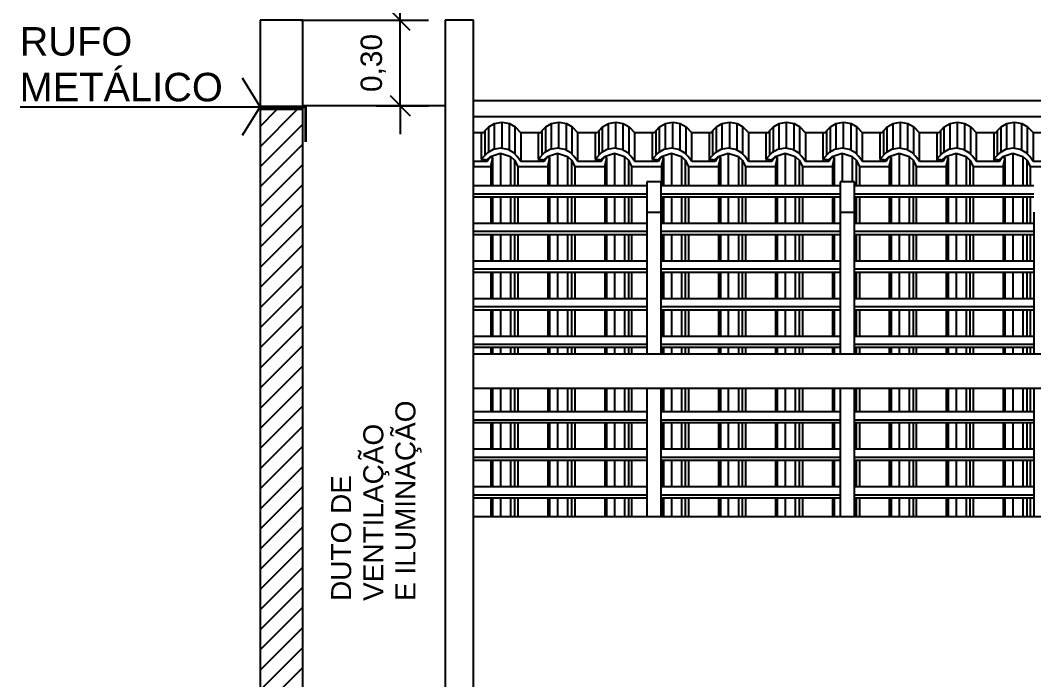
# Model space of a CAD drawing. Header units: metres. Extents: x 49 to 320, y -91 to 27.
# Drawn here: x 201.219 to 204.779, y 23.27 to 25.586 of the extents above; entities that cross this region are included whole.
import ezdxf
from ezdxf.enums import TextEntityAlignment as Align

# ---------------------------------------------------------------- set-up
doc = ezdxf.new("R2010")
doc.units = ezdxf.units.M
doc.header["$LTSCALE"] = 0.2
for name, color, linetype in [('ARQ-___-___-CTA', 240, 'Continuous'), ('ARQ-___-___-LEG', 3, 'Continuous'), ('ARQ-___-___-VST', 9, 'Continuous'), ('ARQ-ALV', 6, 'Continuous'), ('ARQ-ALV-___-HTC', 13, 'Continuous'), ('ARQ-ALV-BXA', 1, 'Continuous'), ('ARQ-COB', 4, 'Continuous'), ('ARQ-FOR', 2, 'Continuous')]:
    doc.layers.add(name, color=color, linetype=linetype)
doc.styles.add('REGUA60', font='arial.ttf')
doc.styles.add('REGUA80', font='arial.ttf')
doc.dimstyles.new('Active3D', dxfattribs={"dimtxt": 1.5, "dimasz": 0.01, "dimexe": 2, "dimexo": 3, "dimgap": 0.98, "dimtad": 1, "dimlfac": -1, "dimrnd": 0.005, "dimzin": 0, "dimtxsty": 'REGUA60', "dimblk": 'COTATR', "dimcen": 4, "dimdle": 4, "dimclrt": 2, "dimadec": 0, "dimazin": 0, "dimtfac": 1, "dimtmove": 2, "dimatfit": 2, "dimfxl": 1, "dimarcsym": 0})

# ---------------------------------------------------------------- blocks, each defined once
blk = doc.blocks.new('COTATR')
at = {"color": 6}
blk.add_line((-70.7, -70.7), (70.7, 70.7), dxfattribs=at)
at = {"color": 0, "linetype": 'ByBlock'}
blk.add_line((0, 0), (200, 0), dxfattribs=at)
blk = doc.blocks.new('*D225')
at = {"layer": 'ARQ-___-___-CTA', "color": 0, "lineweight": -2, "transparency": 16777216}
for p, q in [((202.2028, 25.586), (202.6528, 25.586)), ((202.5528, 25.2865), (202.5528, 25.5855)), ((202.4687, 25.286), (202.6528, 25.286))]:
    blk.add_line(p, q, dxfattribs=at)
at = {"layer": 'Defpoints', "color": 0, "transparency": 16777216}
for p in [(202.0528, 25.586), (202.5528, 25.586), (202.3187, 25.286)]:
    blk.add_point(p, dxfattribs=at)
at = {"layer": 'ARQ-___-___-CTA', "color": 0, "lineweight": -2, "transparency": 16777216, "xscale": 0.0005, "yscale": 0.0005, "zscale": 0.0005}
for p, rotation in [((202.5528, 25.586), 90), ((202.5528, 25.286), 270)]:
    blk.add_blockref('COTATR', p, dxfattribs=dict(at, rotation=rotation))
at = {"layer": 'ARQ-___-___-CTA', "color": 2, "transparency": 16777216, "insert": (202.4587, 25.436), "char_height": 0.075, "attachment_point": 5, "rotation": 90, "style": 'REGUA60'}
blk.add_mtext('0,30', dxfattribs=at)
blk = doc.blocks.new('INDSETA')
at = {"color": 4, "linetype": 'ByBlock'}
for p, q in [((1.238, 2), (0, 0)), ((0, 0), (1.238, -2))]:
    blk.add_line(p, q, dxfattribs=at)

msp = doc.modelspace()

# ---------------------------------------------------------------- hatches: boundary and pattern name
at = {"layer": 'ARQ-ALV-___-HTC'}
h = msp.add_hatch(dxfattribs=at)
h.set_pattern_fill('_U', color=256, scale=0.05, angle=45, style=0, pattern_type=0)
h.set_pattern_definition([(45, (285.188165, 19.386), (-0.03535534, 0.03535534), [])])
h.paths.add_polyline_path([(202.2109, 23.186), (202.2109, 25.2722), (202.0609, 25.2722), (202.0609, 23.186)])

# ---------------------------------------------------------------- linework, layer by layer
at = {"layer": 'ARQ-___-___-LEG'}
msp.add_line((201.2185, 25.2822), (202.0609, 25.2822), dxfattribs=at)
at = {"layer": 'ARQ-___-___-VST'}
for p, q in [((208.9059, 25.3026), (202.8109, 25.3026)), ((208.9059, 25.3026), (202.8109, 25.3026)), ((202.8109, 25.248), (208.9059, 25.248)), ((202.8521, 25.1993), (202.8644, 25.2123)), ((202.8644, 25.2123), (202.8848, 25.2234)), ((202.8644, 25.1233), (202.8644, 25.2123)), ((202.8848, 25.2234), (202.9109, 25.2281)), ((202.8848, 25.1326), (202.8848, 25.2234)), ((202.9109, 25.1355), (202.9109, 25.2281)), ((202.9109, 25.2281), (202.9371, 25.2234)), ((202.9371, 25.129), (202.9371, 25.2234)), ((202.9371, 25.2234), (202.9575, 25.2123)), ((202.9575, 25.1152), (202.9575, 25.2123)), ((202.9575, 25.2123), (202.9764, 25.192)), ((203.0521, 25.1993), (203.0644, 25.2123)), ((203.0644, 25.2123), (203.0848, 25.2234)), ((203.0644, 25.1233), (203.0644, 25.2123)), ((203.0848, 25.2234), (203.1109, 25.2281)), ((203.0848, 25.1326), (203.0848, 25.2234)), ((203.1109, 25.1355), (203.1109, 25.2281)), ((203.1109, 25.2281), (203.1371, 25.2234)), ((203.1371, 25.129), (203.1371, 25.2234)), ((203.1371, 25.2234), (203.1575, 25.2123)), ((203.1575, 25.1152), (203.1575, 25.2123)), ((203.1575, 25.2123), (203.1764, 25.192)), ((203.2521, 25.1993), (203.2644, 25.2123)), ((203.2644, 25.2123), (203.2848, 25.2234)), ((203.2644, 25.1233), (203.2644, 25.2123)), ((203.2848, 25.2234), (203.3109, 25.2281)), ((203.2848, 25.1326), (203.2848, 25.2234)), ((203.3109, 25.1355), (203.3109, 25.2281)), ((203.3109, 25.2281), (203.3371, 25.2234)), ((203.3371, 25.129), (203.3371, 25.2234)), ((203.3371, 25.2234), (203.3575, 25.2123)), ((203.3575, 25.1152), (203.3575, 25.2123)), ((203.3575, 25.2123), (203.3764, 25.192)), ((203.4521, 25.1993), (203.4644, 25.2123)), ((203.4644, 25.2123), (203.4848, 25.2234)), ((203.4644, 25.1233), (203.4644, 25.2123)), ((203.4848, 25.2234), (203.5109, 25.2281)), ((203.4848, 25.1326), (203.4848, 25.2234)), ((203.5109, 25.1355), (203.5109, 25.2281)), ((203.5109, 25.2281), (203.5371, 25.2234)), ((203.5371, 25.129), (203.5371, 25.2234)), ((203.5371, 25.2234), (203.5575, 25.2123)), ((203.5575, 25.1152), (203.5575, 25.2123)), ((203.5575, 25.2123), (203.5764, 25.192)), ((203.6521, 25.1993), (203.6644, 25.2123)), ((203.6644, 25.2123), (203.6848, 25.2234)), ((203.6644, 25.1233), (203.6644, 25.2123)), ((203.6848, 25.2234), (203.7109, 25.2281)), ((203.6848, 25.1326), (203.6848, 25.2234)), ((203.7109, 25.1355), (203.7109, 25.2281)), ((203.7109, 25.2281), (203.7371, 25.2234)), ((203.7371, 25.129), (203.7371, 25.2234)), ((203.7371, 25.2234), (203.7575, 25.2123)), ((203.7575, 25.1152), (203.7575, 25.2123)), ((203.7575, 25.2123), (203.7764, 25.192)), ((203.8521, 25.1993), (203.8644, 25.2123)), ((203.8644, 25.2123), (203.8848, 25.2234)), ((203.8644, 25.1233), (203.8644, 25.2123)), ((203.8848, 25.2234), (203.9109, 25.2281)), ((203.8848, 25.1326), (203.8848, 25.2234)), ((203.9109, 25.1355), (203.9109, 25.2281)), ((203.9109, 25.2281), (203.9371, 25.2234)), ((203.9371, 25.129), (203.9371, 25.2234)), ((203.9371, 25.2234), (203.9575, 25.2123)), ((203.9575, 25.1152), (203.9575, 25.2123)), ((203.9575, 25.2123), (203.9764, 25.192)), ((204.0521, 25.1993), (204.0644, 25.2123)), ((204.0644, 25.2123), (204.0848, 25.2234)), ((204.0644, 25.1233), (204.0644, 25.2123)), ((204.0848, 25.2234), (204.1109, 25.2281)), ((204.0848, 25.1326), (204.0848, 25.2234)), ((204.1109, 25.1355), (204.1109, 25.2281)), ((204.1109, 25.2281), (204.1371, 25.2234)), ((204.1371, 25.129), (204.1371, 25.2234)), ((204.1371, 25.2234), (204.1575, 25.2123)), ((204.1575, 25.1152), (204.1575, 25.2123)), ((204.1575, 25.2123), (204.1764, 25.192)), ((204.2521, 25.1993), (204.2644, 25.2123)), ((204.2644, 25.2123), (204.2848, 25.2234)), ((204.2644, 25.1233), (204.2644, 25.2123)), ((204.2848, 25.2234), (204.3109, 25.2281)), ((204.2848, 25.1326), (204.2848, 25.2234)), ((204.3109, 25.1355), (204.3109, 25.2281)), ((204.3109, 25.2281), (204.3371, 25.2234)), ((204.3371, 25.129), (204.3371, 25.2234)), ((204.3371, 25.2234), (204.3575, 25.2123)), ((204.3575, 25.1152), (204.3575, 25.2123)), ((204.3575, 25.2123), (204.3764, 25.192)), ((204.4521, 25.1993), (204.4644, 25.2123)), ((204.4644, 25.2123), (204.4848, 25.2234)), ((204.4644, 25.1233), (204.4644, 25.2123)), ((204.4848, 25.2234), (204.5109, 25.2281)), ((204.4848, 25.1326), (204.4848, 25.2234)), ((204.5109, 25.1355), (204.5109, 25.2281)), ((204.5109, 25.2281), (204.5371, 25.2234)), ((204.5371, 25.129), (204.5371, 25.2234)), ((204.5371, 25.2234), (204.5575, 25.2123)), ((204.5575, 25.1152), (204.5575, 25.2123)), ((204.5575, 25.2123), (204.5764, 25.192)), ((204.6521, 25.1993), (204.6644, 25.2123)), ((204.6644, 25.2123), (204.6848, 25.2234)), ((204.6644, 25.1233), (204.6644, 25.2123)), ((204.6848, 25.2234), (204.7109, 25.2281)), ((204.6848, 25.1326), (204.6848, 25.2234)), ((204.7109, 25.1355), (204.7109, 25.2281)), ((204.7109, 25.2281), (204.7371, 25.2234)), ((204.7371, 25.129), (204.7371, 25.2234)), ((204.7371, 25.2234), (204.7575, 25.2123)), ((204.7575, 25.1152), (204.7575, 25.2123)), ((204.7575, 25.2123), (204.7764, 25.192)), ((202.8109, 25.192), (202.8469, 25.192)), ((202.8394, 25.0992), (202.8394, 25.192)), ((202.8469, 25.192), (202.8521, 25.1993)), ((202.8521, 25.1128), (202.8521, 25.1993)), ((202.9764, 25.192), (203.0469, 25.192)), ((202.9778, 25.0897), (202.9778, 25.192)), ((203.0394, 25.0992), (203.0394, 25.192)), ((203.0469, 25.192), (203.0521, 25.1993)), ((203.0521, 25.1128), (203.0521, 25.1993)), ((203.1764, 25.192), (203.2469, 25.192)), ((203.1778, 25.0897), (203.1778, 25.192)), ((203.2394, 25.0992), (203.2394, 25.192)), ((203.2469, 25.192), (203.2521, 25.1993)), ((203.2521, 25.1128), (203.2521, 25.1993)), ((203.3764, 25.192), (203.4469, 25.192)), ((203.3778, 25.0897), (203.3778, 25.192)), ((203.4394, 25.0992), (203.4394, 25.192)), ((203.4469, 25.192), (203.4521, 25.1993)), ((203.4521, 25.1128), (203.4521, 25.1993)), ((203.5764, 25.192), (203.6469, 25.192)), ((203.5778, 25.0897), (203.5778, 25.192)), ((203.6394, 25.0992), (203.6394, 25.192)), ((203.6469, 25.192), (203.6521, 25.1993)), ((203.6521, 25.1128), (203.6521, 25.1993)), ((203.7764, 25.192), (203.8469, 25.192)), ((203.7778, 25.0897), (203.7778, 25.192)), ((203.8394, 25.0992), (203.8394, 25.192)), ((203.8469, 25.192), (203.8521, 25.1993)), ((203.8521, 25.1128), (203.8521, 25.1993)), ((203.9764, 25.192), (204.0469, 25.192)), ((203.9778, 25.0897), (203.9778, 25.192)), ((204.0394, 25.0992), (204.0394, 25.192)), ((204.0469, 25.192), (204.0521, 25.1993)), ((204.0521, 25.1128), (204.0521, 25.1993)), ((204.1764, 25.192), (204.2469, 25.192)), ((204.1778, 25.0897), (204.1778, 25.192)), ((204.2394, 25.0992), (204.2394, 25.192)), ((204.2469, 25.192), (204.2521, 25.1993)), ((204.2521, 25.1128), (204.2521, 25.1993)), ((204.3764, 25.192), (204.4469, 25.192)), ((204.3778, 25.0897), (204.3778, 25.192)), ((204.4394, 25.0992), (204.4394, 25.192)), ((204.4469, 25.192), (204.4521, 25.1993)), ((204.4521, 25.1128), (204.4521, 25.1993)), ((204.5764, 25.192), (204.6469, 25.192)), ((204.5778, 25.0897), (204.5778, 25.192)), ((204.6394, 25.0992), (204.6394, 25.192)), ((204.6469, 25.192), (204.6521, 25.1993)), ((204.6521, 25.1128), (204.6521, 25.1993)), ((204.7764, 25.192), (204.8469, 25.192)), ((204.7778, 25.0897), (204.7778, 25.192)), ((202.8707, 25.1075), (202.8707, 25.1035)), ((202.8791, 25.004), (202.8791, 25.1035)), ((202.9059, 25.1189), (202.9059, 25.004)), ((202.9412, 25.1075), (202.9412, 25.004)), ((203.0707, 25.1075), (203.0707, 25.1035)), ((203.0791, 25.004), (203.0791, 25.1035)), ((203.1059, 25.1189), (203.1059, 25.004)), ((203.1412, 25.1075), (203.1412, 25.004)), ((203.2707, 25.1075), (203.2707, 25.1035)), ((203.2791, 25.004), (203.2791, 25.1035)), ((203.3059, 25.1189), (203.3059, 25.004)), ((203.3412, 25.1075), (203.3412, 25.004)), ((203.4707, 25.1075), (203.4707, 25.1035)), ((203.4791, 25.004), (203.4791, 25.1035)), ((203.5059, 25.1189), (203.5059, 25.004)), ((203.5412, 25.1075), (203.5412, 25.004)), ((203.6707, 25.1075), (203.6707, 25.1035)), ((203.6791, 25.004), (203.6791, 25.1035)), ((203.7059, 25.1189), (203.7059, 25.004)), ((203.7412, 25.1075), (203.7412, 25.004)), ((203.8707, 25.1075), (203.8707, 25.1035)), ((203.8791, 25.004), (203.8791, 25.1035)), ((203.9059, 25.1189), (203.9059, 25.004)), ((203.9412, 25.1075), (203.9412, 25.004)), ((204.0707, 25.1075), (204.0707, 25.1035)), ((204.0791, 25.004), (204.0791, 25.1035)), ((204.1059, 25.1189), (204.1059, 25.0182)), ((204.1412, 25.1075), (204.1412, 25.0182)), ((204.2707, 25.1075), (204.2707, 25.1035)), ((204.2791, 25.004), (204.2791, 25.1035)), ((204.3059, 25.1189), (204.3059, 25.004)), ((204.3412, 25.1075), (204.3412, 25.004)), ((204.4707, 25.1075), (204.4707, 25.1035)), ((204.4791, 25.004), (204.4791, 25.1035)), ((204.5059, 25.1189), (204.5059, 25.004)), ((204.5412, 25.1075), (204.5412, 25.004)), ((204.6707, 25.1075), (204.6707, 25.1035)), ((204.6791, 25.004), (204.6791, 25.1035)), ((204.7059, 25.1189), (204.7059, 25.004)), ((204.7412, 25.1075), (204.7412, 25.004)), ((202.8391, 25.0988), (202.8391, 25.0897)), ((202.8578, 25.0955), (202.8578, 25.0897)), ((202.8716, 25.0722), (202.8716, 25.004)), ((202.9549, 25.0945), (202.9549, 25.004)), ((202.9664, 25.0722), (202.9664, 25.004)), ((203.0391, 25.0988), (203.0391, 25.0897)), ((203.0578, 25.0955), (203.0578, 25.0897)), ((203.0716, 25.0722), (203.0716, 25.004)), ((203.1549, 25.0945), (203.1549, 25.004)), ((203.1664, 25.0722), (203.1664, 25.004)), ((203.2391, 25.0988), (203.2391, 25.0897)), ((203.2578, 25.0955), (203.2578, 25.0897)), ((203.2716, 25.0722), (203.2716, 25.004)), ((203.3549, 25.0945), (203.3549, 25.004)), ((203.3664, 25.0722), (203.3664, 25.004)), ((203.4391, 25.0988), (203.4391, 25.0897)), ((203.4578, 25.0955), (203.4578, 25.0897)), ((203.4716, 25.0722), (203.4716, 25.004)), ((203.5549, 25.0945), (203.5549, 25.004)), ((203.5664, 25.0722), (203.5664, 25.004)), ((203.6391, 25.0988), (203.6391, 25.0897)), ((203.6578, 25.0955), (203.6578, 25.0897)), ((203.6716, 25.0722), (203.6716, 25.004)), ((203.7549, 25.0945), (203.7549, 25.004)), ((203.7664, 25.0722), (203.7664, 25.004)), ((203.8391, 25.0988), (203.8391, 25.0897)), ((203.8578, 25.0955), (203.8578, 25.0897)), ((203.8716, 25.0722), (203.8716, 25.004)), ((203.9549, 25.0945), (203.9549, 25.004)), ((203.9664, 25.0722), (203.9664, 25.004)), ((204.0391, 25.0988), (204.0391, 25.0897)), ((204.0578, 25.0955), (204.0578, 25.0897)), ((204.0716, 25.0722), (204.0716, 25.004)), ((204.1549, 25.0945), (204.1549, 25.004)), ((204.1664, 25.0722), (204.1664, 25.004)), ((204.2391, 25.0988), (204.2391, 25.0897)), ((204.2578, 25.0955), (204.2578, 25.0897)), ((204.2716, 25.0722), (204.2716, 25.004)), ((204.3549, 25.0945), (204.3549, 25.004)), ((204.3664, 25.0722), (204.3664, 25.004)), ((204.4391, 25.0988), (204.4391, 25.0897)), ((204.4578, 25.0955), (204.4578, 25.0897)), ((204.4716, 25.0722), (204.4716, 25.004)), ((204.5549, 25.0945), (204.5549, 25.004)), ((204.5664, 25.0722), (204.5664, 25.004)), ((204.6391, 25.0988), (204.6391, 25.0897)), ((204.6578, 25.0955), (204.6578, 25.0897)), ((204.6716, 25.0722), (204.6716, 25.004)), ((204.7549, 25.0945), (204.7549, 25.004)), ((204.7664, 25.0722), (204.7664, 25.004)), ((203.4199, 25.004), (202.8109, 25.004)), ((204.0994, 25.004), (203.4699, 25.004)), ((204.7789, 25.004), (204.1494, 25.004)), ((203.4199, 24.9757), (202.8109, 24.9757)), ((202.8109, 24.9658), (203.4199, 24.9658)), ((202.8716, 24.9658), (202.8716, 24.8719)), ((202.8791, 24.8719), (202.8791, 24.9658)), ((202.9059, 24.9658), (202.9059, 24.8719)), ((202.9412, 24.9658), (202.9412, 24.8719)), ((202.9549, 24.9658), (202.9549, 24.8719)), ((202.9664, 24.9658), (202.9664, 24.8719)), ((203.0716, 24.9658), (203.0716, 24.8719)), ((203.0791, 24.8719), (203.0791, 24.9658)), ((203.1059, 24.9658), (203.1059, 24.8719)), ((203.1412, 24.9658), (203.1412, 24.8719)), ((203.1549, 24.9658), (203.1549, 24.8719)), ((203.1664, 24.9658), (203.1664, 24.8719)), ((203.2716, 24.9658), (203.2716, 24.8719)), ((203.2791, 24.8719), (203.2791, 24.9658)), ((203.3059, 24.9658), (203.3059, 24.8719)), ((203.3412, 24.9658), (203.3412, 24.8719)), ((203.3549, 24.9658), (203.3549, 24.8719)), ((203.3664, 24.9658), (203.3664, 24.8719)), ((204.0994, 24.9757), (203.4699, 24.9757)), ((203.4699, 24.9658), (204.0994, 24.9658)), ((203.4716, 24.9658), (203.4716, 24.8719)), ((203.4791, 24.8719), (203.4791, 24.9658)), ((203.5059, 24.9658), (203.5059, 24.8719)), ((203.5412, 24.9658), (203.5412, 24.8719)), ((203.5549, 24.9658), (203.5549, 24.8719)), ((203.5664, 24.9658), (203.5664, 24.8719)), ((203.6716, 24.9658), (203.6716, 24.8719)), ((203.6791, 24.8719), (203.6791, 24.9658)), ((203.7059, 24.9658), (203.7059, 24.8719)), ((203.7412, 24.9658), (203.7412, 24.8719)), ((203.7549, 24.9658), (203.7549, 24.8719)), ((203.7664, 24.9658), (203.7664, 24.8719)), ((203.8716, 24.9658), (203.8716, 24.8719)), ((203.8791, 24.8719), (203.8791, 24.9658)), ((203.9059, 24.9658), (203.9059, 24.8719)), ((203.9412, 24.9658), (203.9412, 24.8719)), ((203.9549, 24.9658), (203.9549, 24.8719)), ((203.9664, 24.9658), (203.9664, 24.8719)), ((204.0716, 24.9658), (204.0716, 24.8719)), ((204.0791, 24.8719), (204.0791, 24.9658)), ((204.7789, 24.9757), (204.1494, 24.9757)), ((204.1494, 24.9658), (204.7789, 24.9658)), ((204.1549, 24.9658), (204.1549, 24.8719)), ((204.1664, 24.9658), (204.1664, 24.8719)), ((204.2716, 24.9658), (204.2716, 24.8719)), ((204.2791, 24.8719), (204.2791, 24.9658)), ((204.3059, 24.9658), (204.3059, 24.8719)), ((204.3412, 24.9658), (204.3412, 24.8719)), ((204.3549, 24.9658), (204.3549, 24.8719)), ((204.3664, 24.9658), (204.3664, 24.8719)), ((204.4716, 24.9658), (204.4716, 24.8719)), ((204.4791, 24.8719), (204.4791, 24.9658)), ((204.5059, 24.9658), (204.5059, 24.8719)), ((204.5412, 24.9658), (204.5412, 24.8719)), ((204.5549, 24.9658), (204.5549, 24.8719)), ((204.5664, 24.9658), (204.5664, 24.8719)), ((204.6716, 24.9658), (204.6716, 24.8719)), ((204.6791, 24.8719), (204.6791, 24.9658)), ((204.7059, 24.9658), (204.7059, 24.8719)), ((204.7412, 24.9658), (204.7412, 24.8719)), ((204.7549, 24.9658), (204.7549, 24.8719)), ((204.7664, 24.9658), (204.7664, 24.8719)), ((203.4199, 24.9123), (203.4199, 24.4133)), ((203.4699, 24.4133), (203.4699, 24.9123)), ((204.0994, 24.9123), (204.0994, 24.4133)), ((204.1494, 24.4133), (204.1494, 24.9123)), ((204.7789, 24.9123), (204.7789, 24.4133)), ((203.4199, 24.8719), (202.8109, 24.8719)), ((204.0994, 24.8719), (203.4699, 24.8719)), ((204.7789, 24.8719), (204.1494, 24.8719)), ((203.4199, 24.8436), (202.8109, 24.8436)), ((202.8109, 24.8337), (203.4199, 24.8337)), ((202.8716, 24.8337), (202.8716, 24.7398)), ((202.8791, 24.7398), (202.8791, 24.8337)), ((202.9059, 24.8337), (202.9059, 24.7398)), ((202.9412, 24.8337), (202.9412, 24.7398)), ((202.9549, 24.8337), (202.9549, 24.7398)), ((202.9664, 24.8337), (202.9664, 24.7398)), ((203.0716, 24.8337), (203.0716, 24.7398)), ((203.0791, 24.7398), (203.0791, 24.8337)), ((203.1059, 24.8337), (203.1059, 24.7398)), ((203.1412, 24.8337), (203.1412, 24.7398)), ((203.1549, 24.8337), (203.1549, 24.7398)), ((203.1664, 24.8337), (203.1664, 24.7398)), ((203.2716, 24.8337), (203.2716, 24.7398)), ((203.2791, 24.7398), (203.2791, 24.8337)), ((203.3059, 24.8337), (203.3059, 24.7398)), ((203.3412, 24.8337), (203.3412, 24.7398)), ((203.3549, 24.8337), (203.3549, 24.7398)), ((203.3664, 24.8337), (203.3664, 24.7398)), ((204.0994, 24.8436), (203.4699, 24.8436)), ((203.4699, 24.8337), (204.0994, 24.8337)), ((203.4716, 24.8337), (203.4716, 24.7398)), ((203.4791, 24.7398), (203.4791, 24.8337)), ((203.5059, 24.8337), (203.5059, 24.7398)), ((203.5412, 24.8337), (203.5412, 24.7398)), ((203.5549, 24.8337), (203.5549, 24.7398)), ((203.5664, 24.8337), (203.5664, 24.7398)), ((203.6716, 24.8337), (203.6716, 24.7398)), ((203.6791, 24.7398), (203.6791, 24.8337)), ((203.7059, 24.8337), (203.7059, 24.7398)), ((203.7412, 24.8337), (203.7412, 24.7398)), ((203.7549, 24.8337), (203.7549, 24.7398)), ((203.7664, 24.8337), (203.7664, 24.7398)), ((203.8716, 24.8337), (203.8716, 24.7398)), ((203.8791, 24.7398), (203.8791, 24.8337)), ((203.9059, 24.8337), (203.9059, 24.7398)), ((203.9412, 24.8337), (203.9412, 24.7398)), ((203.9549, 24.8337), (203.9549, 24.7398)), ((203.9664, 24.8337), (203.9664, 24.7398)), ((204.0716, 24.8337), (204.0716, 24.7398)), ((204.0791, 24.7398), (204.0791, 24.8337)), ((204.7789, 24.8436), (204.1494, 24.8436)), ((204.1494, 24.8337), (204.7789, 24.8337)), ((204.1549, 24.8337), (204.1549, 24.7398)), ((204.1664, 24.8337), (204.1664, 24.7398)), ((204.2716, 24.8337), (204.2716, 24.7398)), ((204.2791, 24.7398), (204.2791, 24.8337)), ((204.3059, 24.8337), (204.3059, 24.7398)), ((204.3412, 24.8337), (204.3412, 24.7398)), ((204.3549, 24.8337), (204.3549, 24.7398)), ((204.3664, 24.8337), (204.3664, 24.7398)), ((204.4716, 24.8337), (204.4716, 24.7398)), ((204.4791, 24.7398), (204.4791, 24.8337)), ((204.5059, 24.8337), (204.5059, 24.7398)), ((204.5412, 24.8337), (204.5412, 24.7398)), ((204.5549, 24.8337), (204.5549, 24.7398)), ((204.5664, 24.8337), (204.5664, 24.7398)), ((204.6716, 24.8337), (204.6716, 24.7398)), ((204.6791, 24.7398), (204.6791, 24.8337)), ((204.7059, 24.8337), (204.7059, 24.7398)), ((204.7412, 24.8337), (204.7412, 24.7398)), ((204.7549, 24.8337), (204.7549, 24.7398)), ((204.7664, 24.8337), (204.7664, 24.7398)), ((203.4199, 24.7398), (202.8109, 24.7398)), ((203.4199, 24.7114), (202.8109, 24.7114)), ((204.0994, 24.7398), (203.4699, 24.7398)), ((204.0994, 24.7114), (203.4699, 24.7114)), ((204.7789, 24.7398), (204.1494, 24.7398)), ((204.7789, 24.7114), (204.1494, 24.7114)), ((202.8109, 24.7015), (203.4199, 24.7015)), ((202.8716, 24.7015), (202.8716, 24.6076)), ((202.8791, 24.6076), (202.8791, 24.7015)), ((202.9059, 24.7015), (202.9059, 24.6076)), ((202.9412, 24.7015), (202.9412, 24.6076)), ((202.9549, 24.7015), (202.9549, 24.6076)), ((202.9664, 24.7015), (202.9664, 24.6076)), ((203.0716, 24.7015), (203.0716, 24.6076)), ((203.0791, 24.6076), (203.0791, 24.7015)), ((203.1059, 24.7015), (203.1059, 24.6076)), ((203.1412, 24.7015), (203.1412, 24.6076)), ((203.1549, 24.7015), (203.1549, 24.6076)), ((203.1664, 24.7015), (203.1664, 24.6076)), ((203.2716, 24.7015), (203.2716, 24.6076)), ((203.2791, 24.6076), (203.2791, 24.7015)), ((203.3059, 24.7015), (203.3059, 24.6076)), ((203.3412, 24.7015), (203.3412, 24.6076)), ((203.3549, 24.7015), (203.3549, 24.6076)), ((203.3664, 24.7015), (203.3664, 24.6076)), ((203.4699, 24.7015), (204.0994, 24.7015)), ((203.4716, 24.7015), (203.4716, 24.6076)), ((203.4791, 24.6076), (203.4791, 24.7015)), ((203.5059, 24.7015), (203.5059, 24.6076)), ((203.5412, 24.7015), (203.5412, 24.6076)), ((203.5549, 24.7015), (203.5549, 24.6076)), ((203.5664, 24.7015), (203.5664, 24.6076)), ((203.6716, 24.7015), (203.6716, 24.6076)), ((203.6791, 24.6076), (203.6791, 24.7015)), ((203.7059, 24.7015), (203.7059, 24.6076)), ((203.7412, 24.7015), (203.7412, 24.6076)), ((203.7549, 24.7015), (203.7549, 24.6076)), ((203.7664, 24.7015), (203.7664, 24.6076)), ((203.8716, 24.7015), (203.8716, 24.6076)), ((203.8791, 24.6076), (203.8791, 24.7015)), ((203.9059, 24.7015), (203.9059, 24.6076)), ((203.9412, 24.7015), (203.9412, 24.6076)), ((203.9549, 24.7015), (203.9549, 24.6076)), ((203.9664, 24.7015), (203.9664, 24.6076)), ((204.0716, 24.7015), (204.0716, 24.6076)), ((204.0791, 24.6076), (204.0791, 24.7015)), ((204.1494, 24.7015), (204.7789, 24.7015)), ((204.1549, 24.7015), (204.1549, 24.6076)), ((204.1664, 24.7015), (204.1664, 24.6076)), ((204.2716, 24.7015), (204.2716, 24.6076)), ((204.2791, 24.6076), (204.2791, 24.7015)), ((204.3059, 24.7015), (204.3059, 24.6076)), ((204.3412, 24.7015), (204.3412, 24.6076)), ((204.3549, 24.7015), (204.3549, 24.6076)), ((204.3664, 24.7015), (204.3664, 24.6076)), ((204.4716, 24.7015), (204.4716, 24.6076)), ((204.4791, 24.6076), (204.4791, 24.7015)), ((204.5059, 24.7015), (204.5059, 24.6076)), ((204.5412, 24.7015), (204.5412, 24.6076)), ((204.5549, 24.7015), (204.5549, 24.6076)), ((204.5664, 24.7015), (204.5664, 24.6076)), ((204.6716, 24.7015), (204.6716, 24.6076)), ((204.6791, 24.6076), (204.6791, 24.7015)), ((204.7059, 24.7015), (204.7059, 24.6076)), ((204.7412, 24.7015), (204.7412, 24.6076)), ((204.7549, 24.7015), (204.7549, 24.6076)), ((204.7664, 24.7015), (204.7664, 24.6076)), ((203.4199, 24.6076), (202.8109, 24.6076)), ((204.0994, 24.6076), (203.4699, 24.6076)), ((204.7789, 24.6076), (204.1494, 24.6076)), ((203.4199, 24.5793), (202.8109, 24.5793)), ((202.8109, 24.5694), (203.4199, 24.5694)), ((202.8716, 24.5694), (202.8716, 24.4755)), ((202.8791, 24.4755), (202.8791, 24.5694)), ((202.9059, 24.5694), (202.9059, 24.4755)), ((202.9412, 24.5694), (202.9412, 24.4755)), ((202.9549, 24.5694), (202.9549, 24.4755)), ((202.9664, 24.5694), (202.9664, 24.4755)), ((203.0716, 24.5694), (203.0716, 24.4755)), ((203.0791, 24.4755), (203.0791, 24.5694)), ((203.1059, 24.5694), (203.1059, 24.4755)), ((203.1412, 24.5694), (203.1412, 24.4755)), ((203.1549, 24.5694), (203.1549, 24.4755)), ((203.1664, 24.5694), (203.1664, 24.4755)), ((203.2716, 24.5694), (203.2716, 24.4755)), ((203.2791, 24.4755), (203.2791, 24.5694)), ((203.3059, 24.5694), (203.3059, 24.4755)), ((203.3412, 24.5694), (203.3412, 24.4755)), ((203.3549, 24.5694), (203.3549, 24.4755)), ((203.3664, 24.5694), (203.3664, 24.4755)), ((204.0994, 24.5793), (203.4699, 24.5793)), ((203.4699, 24.5694), (204.0994, 24.5694)), ((203.4716, 24.5694), (203.4716, 24.4755)), ((203.4791, 24.4755), (203.4791, 24.5694)), ((203.5059, 24.5694), (203.5059, 24.4755)), ((203.5412, 24.5694), (203.5412, 24.4755)), ((203.5549, 24.5694), (203.5549, 24.4755)), ((203.5664, 24.5694), (203.5664, 24.4755)), ((203.6716, 24.5694), (203.6716, 24.4755)), ((203.6791, 24.4755), (203.6791, 24.5694)), ((203.7059, 24.5694), (203.7059, 24.4755)), ((203.7412, 24.5694), (203.7412, 24.4755)), ((203.7549, 24.5694), (203.7549, 24.4755)), ((203.7664, 24.5694), (203.7664, 24.4755)), ((203.8716, 24.5694), (203.8716, 24.4755)), ((203.8791, 24.4755), (203.8791, 24.5694)), ((203.9059, 24.5694), (203.9059, 24.4755)), ((203.9412, 24.5694), (203.9412, 24.4755)), ((203.9549, 24.5694), (203.9549, 24.4755)), ((203.9664, 24.5694), (203.9664, 24.4755)), ((204.0716, 24.5694), (204.0716, 24.4755)), ((204.0791, 24.4755), (204.0791, 24.5694)), ((204.7789, 24.5793), (204.1494, 24.5793)), ((204.1494, 24.5694), (204.7789, 24.5694)), ((204.1549, 24.5694), (204.1549, 24.4755)), ((204.1664, 24.5694), (204.1664, 24.4755)), ((204.2716, 24.5694), (204.2716, 24.4755)), ((204.2791, 24.4755), (204.2791, 24.5694)), ((204.3059, 24.5694), (204.3059, 24.4755)), ((204.3412, 24.5694), (204.3412, 24.4755)), ((204.3549, 24.5694), (204.3549, 24.4755)), ((204.3664, 24.5694), (204.3664, 24.4755)), ((204.4716, 24.5694), (204.4716, 24.4755)), ((204.4791, 24.4755), (204.4791, 24.5694)), ((204.5059, 24.5694), (204.5059, 24.4755)), ((204.5412, 24.5694), (204.5412, 24.4755)), ((204.5549, 24.5694), (204.5549, 24.4755)), ((204.5664, 24.5694), (204.5664, 24.4755)), ((204.6716, 24.5694), (204.6716, 24.4755)), ((204.6791, 24.4755), (204.6791, 24.5694)), ((204.7059, 24.5694), (204.7059, 24.4755)), ((204.7412, 24.5694), (204.7412, 24.4755)), ((204.7549, 24.5694), (204.7549, 24.4755)), ((204.7664, 24.5694), (204.7664, 24.4755)), ((203.4199, 24.4755), (202.8109, 24.4755)), ((204.0994, 24.4755), (203.4699, 24.4755)), ((204.7789, 24.4755), (204.1494, 24.4755)), ((203.4199, 24.4472), (202.8109, 24.4472)), ((202.8109, 24.4373), (203.4199, 24.4373)), ((202.8716, 24.4373), (202.8716, 24.4133)), ((202.8791, 24.4133), (202.8791, 24.4373)), ((202.9059, 24.4373), (202.9059, 24.4133)), ((202.9412, 24.4373), (202.9412, 24.4133)), ((202.9549, 24.4373), (202.9549, 24.4133)), ((202.9664, 24.4373), (202.9664, 24.4133)), ((203.0716, 24.4373), (203.0716, 24.4133)), ((203.0791, 24.4133), (203.0791, 24.4373)), ((203.1059, 24.4373), (203.1059, 24.4133)), ((203.1412, 24.4373), (203.1412, 24.4133)), ((203.1549, 24.4373), (203.1549, 24.4133)), ((203.1664, 24.4373), (203.1664, 24.4133)), ((203.2716, 24.4373), (203.2716, 24.4133)), ((203.2791, 24.4133), (203.2791, 24.4373)), ((203.3059, 24.4373), (203.3059, 24.4133)), ((203.3412, 24.4373), (203.3412, 24.4133)), ((203.3549, 24.4373), (203.3549, 24.4133)), ((203.3664, 24.4373), (203.3664, 24.4133)), ((204.0994, 24.4472), (203.4699, 24.4472)), ((203.4699, 24.4373), (204.0994, 24.4373)), ((203.4716, 24.4373), (203.4716, 24.4133)), ((203.4791, 24.4133), (203.4791, 24.4373)), ((203.5059, 24.4373), (203.5059, 24.4133)), ((203.5412, 24.4373), (203.5412, 24.4133)), ((203.5549, 24.4373), (203.5549, 24.4133)), ((203.5664, 24.4373), (203.5664, 24.4133)), ((203.6716, 24.4373), (203.6716, 24.4133)), ((203.6791, 24.4133), (203.6791, 24.4373)), ((203.7059, 24.4373), (203.7059, 24.4133)), ((203.7412, 24.4373), (203.7412, 24.4133)), ((203.7549, 24.4373), (203.7549, 24.4133)), ((203.7664, 24.4373), (203.7664, 24.4133)), ((203.8716, 24.4373), (203.8716, 24.4133)), ((203.8791, 24.4133), (203.8791, 24.4373)), ((203.9059, 24.4373), (203.9059, 24.4133)), ((203.9412, 24.4373), (203.9412, 24.4133)), ((203.9549, 24.4373), (203.9549, 24.4133)), ((203.9664, 24.4373), (203.9664, 24.4133)), ((204.0716, 24.4373), (204.0716, 24.4133)), ((204.0791, 24.4133), (204.0791, 24.4373)), ((204.7789, 24.4472), (204.1494, 24.4472)), ((204.1494, 24.4373), (204.7789, 24.4373)), ((204.1549, 24.4373), (204.1549, 24.4133)), ((204.1664, 24.4373), (204.1664, 24.4133)), ((204.2716, 24.4373), (204.2716, 24.4133)), ((204.2791, 24.4133), (204.2791, 24.4373)), ((204.3059, 24.4373), (204.3059, 24.4133)), ((204.3412, 24.4373), (204.3412, 24.4133)), ((204.3549, 24.4373), (204.3549, 24.4133)), ((204.3664, 24.4373), (204.3664, 24.4133)), ((204.4716, 24.4373), (204.4716, 24.4133)), ((204.4791, 24.4133), (204.4791, 24.4373)), ((204.5059, 24.4373), (204.5059, 24.4133)), ((204.5412, 24.4373), (204.5412, 24.4133)), ((204.5549, 24.4373), (204.5549, 24.4133)), ((204.5664, 24.4373), (204.5664, 24.4133)), ((204.6716, 24.4373), (204.6716, 24.4133)), ((204.6791, 24.4133), (204.6791, 24.4373)), ((204.7059, 24.4373), (204.7059, 24.4133)), ((204.7412, 24.4373), (204.7412, 24.4133)), ((204.7549, 24.4373), (204.7549, 24.4133)), ((204.7664, 24.4373), (204.7664, 24.4133)), ((208.0059, 24.4133), (202.8109, 24.4133)), ((202.8109, 24.2933), (208.0059, 24.2933)), ((202.8716, 24.2933), (202.8716, 24.2112)), ((202.8791, 24.2112), (202.8791, 24.2933)), ((202.9059, 24.2933), (202.9059, 24.2112)), ((202.9412, 24.2933), (202.9412, 24.2112)), ((202.9549, 24.2933), (202.9549, 24.2112)), ((202.9664, 24.2933), (202.9664, 24.2112)), ((203.0716, 24.2933), (203.0716, 24.2112)), ((203.0791, 24.2112), (203.0791, 24.2933)), ((203.1059, 24.2933), (203.1059, 24.2112)), ((203.1412, 24.2933), (203.1412, 24.2112)), ((203.1549, 24.2933), (203.1549, 24.2112)), ((203.1664, 24.2933), (203.1664, 24.2112)), ((203.2716, 24.2933), (203.2716, 24.2112)), ((203.2791, 24.2112), (203.2791, 24.2933)), ((203.3059, 24.2933), (203.3059, 24.2112)), ((203.3412, 24.2933), (203.3412, 24.2112)), ((203.3549, 24.2933), (203.3549, 24.2112)), ((203.3664, 24.2933), (203.3664, 24.2112)), ((203.4199, 24.2933), (203.4199, 23.842)), ((203.4699, 23.842), (203.4699, 24.2933)), ((203.4716, 24.2933), (203.4716, 24.2112)), ((203.4791, 24.2112), (203.4791, 24.2933)), ((203.5059, 24.2933), (203.5059, 24.2112)), ((203.5412, 24.2933), (203.5412, 24.2112)), ((203.5549, 24.2933), (203.5549, 24.2112)), ((203.5664, 24.2933), (203.5664, 24.2112)), ((203.6716, 24.2933), (203.6716, 24.2112)), ((203.6791, 24.2112), (203.6791, 24.2933)), ((203.7059, 24.2933), (203.7059, 24.2112)), ((203.7412, 24.2933), (203.7412, 24.2112)), ((203.7549, 24.2933), (203.7549, 24.2112)), ((203.7664, 24.2933), (203.7664, 24.2112)), ((203.8716, 24.2933), (203.8716, 24.2112)), ((203.8791, 24.2112), (203.8791, 24.2933)), ((203.9059, 24.2933), (203.9059, 24.2112)), ((203.9412, 24.2933), (203.9412, 24.2112)), ((203.9549, 24.2933), (203.9549, 24.2112)), ((203.9664, 24.2933), (203.9664, 24.2112)), ((204.0716, 24.2933), (204.0716, 24.2112)), ((204.0791, 24.2112), (204.0791, 24.2933)), ((204.0994, 24.2933), (204.0994, 23.842)), ((204.1494, 23.842), (204.1494, 24.2933)), ((204.1549, 24.2933), (204.1549, 24.2112)), ((204.1664, 24.2933), (204.1664, 24.2112)), ((204.2716, 24.2933), (204.2716, 24.2112)), ((204.2791, 24.2112), (204.2791, 24.2933)), ((204.3059, 24.2933), (204.3059, 24.2112)), ((204.3412, 24.2933), (204.3412, 24.2112)), ((204.3549, 24.2933), (204.3549, 24.2112)), ((204.3664, 24.2933), (204.3664, 24.2112)), ((204.4716, 24.2933), (204.4716, 24.2112)), ((204.4791, 24.2112), (204.4791, 24.2933)), ((204.5059, 24.2933), (204.5059, 24.2112)), ((204.5412, 24.2933), (204.5412, 24.2112)), ((204.5549, 24.2933), (204.5549, 24.2112)), ((204.5664, 24.2933), (204.5664, 24.2112)), ((204.6716, 24.2933), (204.6716, 24.2112)), ((204.6791, 24.2112), (204.6791, 24.2933)), ((204.7059, 24.2933), (204.7059, 24.2112)), ((204.7412, 24.2933), (204.7412, 24.2112)), ((204.7549, 24.2933), (204.7549, 24.2112)), ((204.7664, 24.2933), (204.7664, 24.2112)), ((204.7789, 24.2933), (204.7789, 23.842)), ((203.4199, 24.2112), (202.8109, 24.2112)), ((204.0994, 24.2112), (203.4699, 24.2112)), ((204.7789, 24.2112), (204.1494, 24.2112)), ((202.8109, 24.1829), (203.4199, 24.1829)), ((203.4699, 24.1829), (204.0994, 24.1829)), ((204.1494, 24.1829), (204.7789, 24.1829)), ((202.8109, 24.173), (203.4199, 24.173)), ((202.8716, 24.173), (202.8716, 24.0791)), ((202.8791, 24.0791), (202.8791, 24.173)), ((202.9059, 24.173), (202.9059, 24.0791)), ((202.9412, 24.173), (202.9412, 24.0791)), ((202.9549, 24.173), (202.9549, 24.0791)), ((202.9664, 24.173), (202.9664, 24.0791)), ((203.0716, 24.173), (203.0716, 24.0791)), ((203.0791, 24.0791), (203.0791, 24.173)), ((203.1059, 24.173), (203.1059, 24.0791)), ((203.1412, 24.173), (203.1412, 24.0791)), ((203.1549, 24.173), (203.1549, 24.0791)), ((203.1664, 24.173), (203.1664, 24.0791)), ((203.2716, 24.173), (203.2716, 24.0791)), ((203.2791, 24.0791), (203.2791, 24.173)), ((203.3059, 24.173), (203.3059, 24.0791)), ((203.3412, 24.173), (203.3412, 24.0791)), ((203.3549, 24.173), (203.3549, 24.0791)), ((203.3664, 24.173), (203.3664, 24.0791)), ((203.4699, 24.173), (204.0994, 24.173)), ((203.4716, 24.173), (203.4716, 24.0791)), ((203.4791, 24.0791), (203.4791, 24.173)), ((203.5059, 24.173), (203.5059, 24.0791)), ((203.5412, 24.173), (203.5412, 24.0791)), ((203.5549, 24.173), (203.5549, 24.0791)), ((203.5664, 24.173), (203.5664, 24.0791)), ((203.6716, 24.173), (203.6716, 24.0791)), ((203.6791, 24.0791), (203.6791, 24.173)), ((203.7059, 24.173), (203.7059, 24.0791)), ((203.7412, 24.173), (203.7412, 24.0791)), ((203.7549, 24.173), (203.7549, 24.0791)), ((203.7664, 24.173), (203.7664, 24.0791)), ((203.8716, 24.173), (203.8716, 24.0791)), ((203.8791, 24.0791), (203.8791, 24.173)), ((203.9059, 24.173), (203.9059, 24.0791)), ((203.9412, 24.173), (203.9412, 24.0791)), ((203.9549, 24.173), (203.9549, 24.0791)), ((203.9664, 24.173), (203.9664, 24.0791)), ((204.0716, 24.173), (204.0716, 24.0791)), ((204.0791, 24.0791), (204.0791, 24.173)), ((204.1494, 24.173), (204.7789, 24.173)), ((204.1549, 24.173), (204.1549, 24.0791)), ((204.1664, 24.173), (204.1664, 24.0791)), ((204.2716, 24.173), (204.2716, 24.0791)), ((204.2791, 24.0791), (204.2791, 24.173)), ((204.3059, 24.173), (204.3059, 24.0791)), ((204.3412, 24.173), (204.3412, 24.0791)), ((204.3549, 24.173), (204.3549, 24.0791)), ((204.3664, 24.173), (204.3664, 24.0791)), ((204.4716, 24.173), (204.4716, 24.0791)), ((204.4791, 24.0791), (204.4791, 24.173)), ((204.5059, 24.173), (204.5059, 24.0791)), ((204.5412, 24.173), (204.5412, 24.0791)), ((204.5549, 24.173), (204.5549, 24.0791)), ((204.5664, 24.173), (204.5664, 24.0791)), ((204.6716, 24.173), (204.6716, 24.0791)), ((204.6791, 24.0791), (204.6791, 24.173)), ((204.7059, 24.173), (204.7059, 24.0791)), ((204.7412, 24.173), (204.7412, 24.0791)), ((204.7549, 24.173), (204.7549, 24.0791)), ((204.7664, 24.173), (204.7664, 24.0791)), ((203.4199, 24.0791), (202.8109, 24.0791)), ((204.0994, 24.0791), (203.4699, 24.0791)), ((204.7789, 24.0791), (204.1494, 24.0791)), ((203.4199, 24.0507), (202.8109, 24.0507)), ((202.8109, 24.0408), (203.4199, 24.0408)), ((202.8716, 24.0408), (202.8716, 23.9469)), ((202.8791, 23.9469), (202.8791, 24.0408)), ((202.9059, 24.0408), (202.9059, 23.9469)), ((202.9412, 24.0408), (202.9412, 23.9469)), ((202.9549, 24.0408), (202.9549, 23.9469)), ((202.9664, 24.0408), (202.9664, 23.9469)), ((203.0716, 24.0408), (203.0716, 23.9469)), ((203.0791, 23.9469), (203.0791, 24.0408)), ((203.1059, 24.0408), (203.1059, 23.9469)), ((203.1412, 24.0408), (203.1412, 23.9469)), ((203.1549, 24.0408), (203.1549, 23.9469)), ((203.1664, 24.0408), (203.1664, 23.9469)), ((203.2716, 24.0408), (203.2716, 23.9469)), ((203.2791, 23.9469), (203.2791, 24.0408)), ((203.3059, 24.0408), (203.3059, 23.9469)), ((203.3412, 24.0408), (203.3412, 23.9469)), ((203.3549, 24.0408), (203.3549, 23.9469)), ((203.3664, 24.0408), (203.3664, 23.9469)), ((204.0994, 24.0507), (203.4699, 24.0507)), ((203.4699, 24.0408), (204.0994, 24.0408)), ((203.4716, 24.0408), (203.4716, 23.9469)), ((203.4791, 23.9469), (203.4791, 24.0408)), ((203.5059, 24.0408), (203.5059, 23.9469)), ((203.5412, 24.0408), (203.5412, 23.9469)), ((203.5549, 24.0408), (203.5549, 23.9469)), ((203.5664, 24.0408), (203.5664, 23.9469)), ((203.6716, 24.0408), (203.6716, 23.9469)), ((203.6791, 23.9469), (203.6791, 24.0408)), ((203.7059, 24.0408), (203.7059, 23.9469)), ((203.7412, 24.0408), (203.7412, 23.9469)), ((203.7549, 24.0408), (203.7549, 23.9469)), ((203.7664, 24.0408), (203.7664, 23.9469)), ((203.8716, 24.0408), (203.8716, 23.9469)), ((203.8791, 23.9469), (203.8791, 24.0408)), ((203.9059, 24.0408), (203.9059, 23.9469)), ((203.9412, 24.0408), (203.9412, 23.9469)), ((203.9549, 24.0408), (203.9549, 23.9469)), ((203.9664, 24.0408), (203.9664, 23.9469)), ((204.0716, 24.0408), (204.0716, 23.9469)), ((204.0791, 23.9469), (204.0791, 24.0408)), ((204.7789, 24.0507), (204.1494, 24.0507)), ((204.1494, 24.0408), (204.7789, 24.0408)), ((204.1549, 24.0408), (204.1549, 23.9469)), ((204.1664, 24.0408), (204.1664, 23.9469)), ((204.2716, 24.0408), (204.2716, 23.9469)), ((204.2791, 23.9469), (204.2791, 24.0408)), ((204.3059, 24.0408), (204.3059, 23.9469)), ((204.3412, 24.0408), (204.3412, 23.9469)), ((204.3549, 24.0408), (204.3549, 23.9469)), ((204.3664, 24.0408), (204.3664, 23.9469)), ((204.4716, 24.0408), (204.4716, 23.9469)), ((204.4791, 23.9469), (204.4791, 24.0408)), ((204.5059, 24.0408), (204.5059, 23.9469)), ((204.5412, 24.0408), (204.5412, 23.9469)), ((204.5549, 24.0408), (204.5549, 23.9469)), ((204.5664, 24.0408), (204.5664, 23.9469)), ((204.6716, 24.0408), (204.6716, 23.9469)), ((204.6791, 23.9469), (204.6791, 24.0408)), ((204.7059, 24.0408), (204.7059, 23.9469)), ((204.7412, 24.0408), (204.7412, 23.9469)), ((204.7549, 24.0408), (204.7549, 23.9469)), ((204.7664, 24.0408), (204.7664, 23.9469)), ((203.4199, 23.9469), (202.8109, 23.9469)), ((204.0994, 23.9469), (203.4699, 23.9469)), ((204.7789, 23.9469), (204.1494, 23.9469)), ((203.4199, 23.9186), (202.8109, 23.9186)), ((202.8109, 23.9087), (203.4199, 23.9087)), ((202.8716, 23.9087), (202.8716, 23.842)), ((202.8791, 23.842), (202.8791, 23.9087)), ((202.9059, 23.9087), (202.9059, 23.842)), ((202.9412, 23.9087), (202.9412, 23.842)), ((202.9549, 23.9087), (202.9549, 23.842)), ((202.9664, 23.9087), (202.9664, 23.842)), ((203.0716, 23.9087), (203.0716, 23.842)), ((203.0791, 23.842), (203.0791, 23.9087)), ((203.1059, 23.9087), (203.1059, 23.842)), ((203.1412, 23.9087), (203.1412, 23.842)), ((203.1549, 23.9087), (203.1549, 23.842)), ((203.1664, 23.9087), (203.1664, 23.842)), ((203.2716, 23.9087), (203.2716, 23.842)), ((203.2791, 23.842), (203.2791, 23.9087)), ((203.3059, 23.9087), (203.3059, 23.842)), ((203.3412, 23.9087), (203.3412, 23.842)), ((203.3549, 23.9087), (203.3549, 23.842)), ((203.3664, 23.9087), (203.3664, 23.842)), ((204.0994, 23.9186), (203.4699, 23.9186)), ((203.4699, 23.9087), (204.0994, 23.9087)), ((203.4716, 23.9087), (203.4716, 23.842)), ((203.4791, 23.842), (203.4791, 23.9087)), ((203.5059, 23.9087), (203.5059, 23.842)), ((203.5412, 23.9087), (203.5412, 23.842)), ((203.5549, 23.9087), (203.5549, 23.842)), ((203.5664, 23.9087), (203.5664, 23.842)), ((203.6716, 23.9087), (203.6716, 23.842)), ((203.6791, 23.842), (203.6791, 23.9087)), ((203.7059, 23.9087), (203.7059, 23.842)), ((203.7412, 23.9087), (203.7412, 23.842)), ((203.7549, 23.9087), (203.7549, 23.842)), ((203.7664, 23.9087), (203.7664, 23.842)), ((203.8716, 23.9087), (203.8716, 23.842)), ((203.8791, 23.842), (203.8791, 23.9087)), ((203.9059, 23.9087), (203.9059, 23.842)), ((203.9412, 23.9087), (203.9412, 23.842)), ((203.9549, 23.9087), (203.9549, 23.842)), ((203.9664, 23.9087), (203.9664, 23.842)), ((204.0716, 23.9087), (204.0716, 23.842)), ((204.0791, 23.842), (204.0791, 23.9087)), ((204.7789, 23.9186), (204.1494, 23.9186)), ((204.1494, 23.9087), (204.7789, 23.9087)), ((204.1549, 23.9087), (204.1549, 23.842)), ((204.1664, 23.9087), (204.1664, 23.842)), ((204.2716, 23.9087), (204.2716, 23.842)), ((204.2791, 23.842), (204.2791, 23.9087)), ((204.3059, 23.9087), (204.3059, 23.842)), ((204.3412, 23.9087), (204.3412, 23.842)), ((204.3549, 23.9087), (204.3549, 23.842)), ((204.3664, 23.9087), (204.3664, 23.842)), ((204.4716, 23.9087), (204.4716, 23.842)), ((204.4791, 23.842), (204.4791, 23.9087)), ((204.5059, 23.9087), (204.5059, 23.842)), ((204.5412, 23.9087), (204.5412, 23.842)), ((204.5549, 23.9087), (204.5549, 23.842)), ((204.5664, 23.9087), (204.5664, 23.842)), ((204.6716, 23.9087), (204.6716, 23.842)), ((204.6791, 23.842), (204.6791, 23.9087)), ((204.7059, 23.9087), (204.7059, 23.842)), ((204.7412, 23.9087), (204.7412, 23.842)), ((204.7549, 23.9087), (204.7549, 23.842)), ((204.7664, 23.9087), (204.7664, 23.842))]:
    msp.add_line(p, q, dxfattribs=at)
at = {"layer": 'ARQ-___-___-VST', "const_width": 0.01}
msp.add_lwpolyline([(202.0609, 25.2822), (202.0609, 25.2822), (202.0609, 25.2822), (202.0609, 25.2822), (202.2109, 25.2822), (202.2209, 25.2822), (202.2209, 25.1588)], dxfattribs=at)
at = {"layer": 'ARQ-ALV'}
for p, q in [((202.2109, 25.586), (202.0609, 25.586)), ((202.0609, 25.586), (202.0609, 25.2722)), ((202.2109, 25.2722), (202.2109, 25.586)), ((202.7109, 25.586), (202.7109, 23.186)), ((202.8109, 25.586), (202.7109, 25.586)), ((202.8109, 23.186), (202.8109, 25.586)), ((202.0609, 25.2722), (202.0609, 23.186)), ((202.2109, 25.2722), (202.0609, 25.2722)), ((202.2109, 25.2722), (202.0609, 25.2722)), ((202.2109, 23.186), (202.2109, 25.2722))]:
    msp.add_line(p, q, dxfattribs=at)
at = {"layer": 'ARQ-ALV-BXA'}
for p, q in [((202.7109, 25.286), (202.2109, 25.286)), ((208.0059, 23.842), (202.8109, 23.842))]:
    msp.add_line(p, q, dxfattribs=at)
at = {"layer": 'ARQ-COB'}
for p, q in [((202.8594, 25.1205), (202.8391, 25.0988)), ((202.8578, 25.0955), (202.8707, 25.1075)), ((202.8681, 25.1035), (202.8592, 25.0897)), ((202.8798, 25.1317), (202.8594, 25.1205)), ((202.8791, 25.1035), (202.8681, 25.1035)), ((202.8707, 25.1075), (202.9059, 25.1189)), ((202.8716, 25.0722), (202.8791, 25.1035)), ((202.9059, 25.1363), (202.8798, 25.1317)), ((202.9321, 25.1317), (202.9059, 25.1363)), ((202.9059, 25.1189), (202.9412, 25.1075)), ((202.9525, 25.1205), (202.9321, 25.1317)), ((202.9412, 25.1075), (202.9549, 25.0945)), ((202.9647, 25.1075), (202.9525, 25.1205)), ((202.9774, 25.0897), (202.9647, 25.1075)), ((203.0594, 25.1205), (203.0391, 25.0988)), ((203.0578, 25.0955), (203.0707, 25.1075)), ((203.0681, 25.1035), (203.0592, 25.0897)), ((203.0798, 25.1317), (203.0594, 25.1205)), ((203.0791, 25.1035), (203.0681, 25.1035)), ((203.0707, 25.1075), (203.1059, 25.1189)), ((203.0716, 25.0722), (203.0791, 25.1035)), ((203.1059, 25.1363), (203.0798, 25.1317)), ((203.1321, 25.1317), (203.1059, 25.1363)), ((203.1059, 25.1189), (203.1412, 25.1075)), ((203.1525, 25.1205), (203.1321, 25.1317)), ((203.1412, 25.1075), (203.1549, 25.0945)), ((203.1647, 25.1075), (203.1525, 25.1205)), ((203.1774, 25.0897), (203.1647, 25.1075)), ((203.2594, 25.1205), (203.2391, 25.0988)), ((203.2578, 25.0955), (203.2707, 25.1075)), ((203.2681, 25.1035), (203.2592, 25.0897)), ((203.2798, 25.1317), (203.2594, 25.1205)), ((203.2791, 25.1035), (203.2681, 25.1035)), ((203.2707, 25.1075), (203.3059, 25.1189)), ((203.2716, 25.0722), (203.2791, 25.1035)), ((203.3059, 25.1363), (203.2798, 25.1317)), ((203.3321, 25.1317), (203.3059, 25.1363)), ((203.3059, 25.1189), (203.3412, 25.1075)), ((203.3525, 25.1205), (203.3321, 25.1317)), ((203.3412, 25.1075), (203.3549, 25.0945)), ((203.3647, 25.1075), (203.3525, 25.1205)), ((203.3774, 25.0897), (203.3647, 25.1075)), ((203.4594, 25.1205), (203.4391, 25.0988)), ((203.4578, 25.0955), (203.4707, 25.1075)), ((203.4681, 25.1035), (203.4592, 25.0897)), ((203.4798, 25.1317), (203.4594, 25.1205)), ((203.4791, 25.1035), (203.4681, 25.1035)), ((203.4707, 25.1075), (203.5059, 25.1189)), ((203.4716, 25.0722), (203.4791, 25.1035)), ((203.5059, 25.1363), (203.4798, 25.1317)), ((203.5321, 25.1317), (203.5059, 25.1363)), ((203.5059, 25.1189), (203.5412, 25.1075)), ((203.5525, 25.1205), (203.5321, 25.1317)), ((203.5412, 25.1075), (203.5549, 25.0945)), ((203.5647, 25.1075), (203.5525, 25.1205)), ((203.5774, 25.0897), (203.5647, 25.1075)), ((203.6594, 25.1205), (203.6391, 25.0988)), ((203.6578, 25.0955), (203.6707, 25.1075)), ((203.6681, 25.1035), (203.6592, 25.0897)), ((203.6798, 25.1317), (203.6594, 25.1205)), ((203.6791, 25.1035), (203.6681, 25.1035)), ((203.6707, 25.1075), (203.7059, 25.1189)), ((203.6716, 25.0722), (203.6791, 25.1035)), ((203.7059, 25.1363), (203.6798, 25.1317)), ((203.7321, 25.1317), (203.7059, 25.1363)), ((203.7059, 25.1189), (203.7412, 25.1075)), ((203.7525, 25.1205), (203.7321, 25.1317)), ((203.7412, 25.1075), (203.7549, 25.0945)), ((203.7647, 25.1075), (203.7525, 25.1205)), ((203.7774, 25.0897), (203.7647, 25.1075)), ((203.8594, 25.1205), (203.8391, 25.0988)), ((203.8578, 25.0955), (203.8707, 25.1075)), ((203.8681, 25.1035), (203.8592, 25.0897)), ((203.8798, 25.1317), (203.8594, 25.1205)), ((203.8791, 25.1035), (203.8681, 25.1035)), ((203.8707, 25.1075), (203.9059, 25.1189)), ((203.8716, 25.0722), (203.8791, 25.1035)), ((203.9059, 25.1363), (203.8798, 25.1317)), ((203.9321, 25.1317), (203.9059, 25.1363)), ((203.9059, 25.1189), (203.9412, 25.1075)), ((203.9525, 25.1205), (203.9321, 25.1317)), ((203.9412, 25.1075), (203.9549, 25.0945)), ((203.9647, 25.1075), (203.9525, 25.1205)), ((203.9774, 25.0897), (203.9647, 25.1075)), ((204.0594, 25.1205), (204.0391, 25.0988)), ((204.0578, 25.0955), (204.0707, 25.1075)), ((204.0681, 25.1035), (204.0592, 25.0897)), ((204.0798, 25.1317), (204.0594, 25.1205)), ((204.0791, 25.1035), (204.0681, 25.1035)), ((204.0707, 25.1075), (204.1059, 25.1189)), ((204.0716, 25.0722), (204.0791, 25.1035)), ((204.1059, 25.1363), (204.0798, 25.1317)), ((204.1321, 25.1317), (204.1059, 25.1363)), ((204.1059, 25.1189), (204.1412, 25.1075)), ((204.1525, 25.1205), (204.1321, 25.1317)), ((204.1412, 25.1075), (204.1549, 25.0945)), ((204.1647, 25.1075), (204.1525, 25.1205)), ((204.1774, 25.0897), (204.1647, 25.1075)), ((204.2594, 25.1205), (204.2391, 25.0988)), ((204.2578, 25.0955), (204.2707, 25.1075)), ((204.2681, 25.1035), (204.2592, 25.0897)), ((204.2798, 25.1317), (204.2594, 25.1205)), ((204.2791, 25.1035), (204.2681, 25.1035)), ((204.2707, 25.1075), (204.3059, 25.1189)), ((204.2716, 25.0722), (204.2791, 25.1035)), ((204.3059, 25.1363), (204.2798, 25.1317)), ((204.3321, 25.1317), (204.3059, 25.1363)), ((204.3059, 25.1189), (204.3412, 25.1075)), ((204.3525, 25.1205), (204.3321, 25.1317)), ((204.3412, 25.1075), (204.3549, 25.0945)), ((204.3647, 25.1075), (204.3525, 25.1205)), ((204.3774, 25.0897), (204.3647, 25.1075)), ((204.4594, 25.1205), (204.4391, 25.0988)), ((204.4578, 25.0955), (204.4707, 25.1075)), ((204.4681, 25.1035), (204.4592, 25.0897)), ((204.4798, 25.1317), (204.4594, 25.1205)), ((204.4791, 25.1035), (204.4681, 25.1035)), ((204.4707, 25.1075), (204.5059, 25.1189)), ((204.4716, 25.0722), (204.4791, 25.1035)), ((204.5059, 25.1363), (204.4798, 25.1317)), ((204.5321, 25.1317), (204.5059, 25.1363)), ((204.5059, 25.1189), (204.5412, 25.1075)), ((204.5525, 25.1205), (204.5321, 25.1317)), ((204.5412, 25.1075), (204.5549, 25.0945)), ((204.5647, 25.1075), (204.5525, 25.1205)), ((204.5774, 25.0897), (204.5647, 25.1075)), ((204.6594, 25.1205), (204.6391, 25.0988)), ((204.6578, 25.0955), (204.6707, 25.1075)), ((204.6681, 25.1035), (204.6592, 25.0897)), ((204.6798, 25.1317), (204.6594, 25.1205)), ((204.6791, 25.1035), (204.6681, 25.1035)), ((204.6707, 25.1075), (204.7059, 25.1189)), ((204.6716, 25.0722), (204.6791, 25.1035)), ((204.7059, 25.1363), (204.6798, 25.1317)), ((204.7321, 25.1317), (204.7059, 25.1363)), ((204.7059, 25.1189), (204.7412, 25.1075)), ((204.7525, 25.1205), (204.7321, 25.1317)), ((204.7412, 25.1075), (204.7549, 25.0945)), ((204.7647, 25.1075), (204.7525, 25.1205)), ((204.7774, 25.0897), (204.7647, 25.1075)), ((202.8109, 25.0897), (202.8109, 25.0722)), ((202.8592, 25.0897), (202.8109, 25.0897)), ((202.8109, 25.0722), (202.8716, 25.0722)), ((202.8391, 25.0988), (202.8578, 25.0955)), ((202.9549, 25.0945), (202.9664, 25.0722)), ((202.9664, 25.0722), (203.0716, 25.0722)), ((203.0592, 25.0897), (202.9774, 25.0897)), ((203.0391, 25.0988), (203.0578, 25.0955)), ((203.1549, 25.0945), (203.1664, 25.0722)), ((203.1664, 25.0722), (203.2716, 25.0722)), ((203.2592, 25.0897), (203.1774, 25.0897)), ((203.2391, 25.0988), (203.2578, 25.0955)), ((203.3549, 25.0945), (203.3664, 25.0722)), ((203.3664, 25.0722), (203.4716, 25.0722)), ((203.4592, 25.0897), (203.3774, 25.0897)), ((203.4391, 25.0988), (203.4578, 25.0955)), ((203.5549, 25.0945), (203.5664, 25.0722)), ((203.5664, 25.0722), (203.6716, 25.0722)), ((203.6592, 25.0897), (203.5774, 25.0897)), ((203.6391, 25.0988), (203.6578, 25.0955)), ((203.7549, 25.0945), (203.7664, 25.0722)), ((203.7664, 25.0722), (203.8716, 25.0722)), ((203.8592, 25.0897), (203.7774, 25.0897)), ((203.8391, 25.0988), (203.8578, 25.0955)), ((203.9549, 25.0945), (203.9664, 25.0722)), ((203.9664, 25.0722), (204.0716, 25.0722)), ((204.0592, 25.0897), (203.9774, 25.0897)), ((204.0391, 25.0988), (204.0578, 25.0955)), ((204.1549, 25.0945), (204.1664, 25.0722)), ((204.1664, 25.0722), (204.2716, 25.0722)), ((204.2592, 25.0897), (204.1774, 25.0897)), ((204.2391, 25.0988), (204.2578, 25.0955)), ((204.3549, 25.0945), (204.3664, 25.0722)), ((204.3664, 25.0722), (204.4716, 25.0722)), ((204.4592, 25.0897), (204.3774, 25.0897)), ((204.4391, 25.0988), (204.4578, 25.0955)), ((204.5549, 25.0945), (204.5664, 25.0722)), ((204.5664, 25.0722), (204.6716, 25.0722)), ((204.6592, 25.0897), (204.5774, 25.0897)), ((204.6391, 25.0988), (204.6578, 25.0955)), ((204.7549, 25.0945), (204.7664, 25.0722)), ((204.7664, 25.0722), (204.8716, 25.0722)), ((204.8592, 25.0897), (204.7774, 25.0897))]:
    msp.add_line(p, q, dxfattribs=at)
at = {"layer": 'ARQ-FOR'}
for p, q in [((203.4199, 25.0182), (203.4199, 24.9123)), ((203.4699, 25.0182), (203.4199, 25.0182)), ((203.4699, 24.9123), (203.4699, 25.0182)), ((204.0994, 25.0182), (204.0994, 24.9123)), ((204.1494, 25.0182), (204.0994, 25.0182)), ((204.1494, 24.9123), (204.1494, 25.0182)), ((203.4199, 24.9123), (203.4699, 24.9123)), ((204.0994, 24.9123), (204.1494, 24.9123))]:
    msp.add_line(p, q, dxfattribs=at)

# ---------------------------------------------------------------- block references
at = {"layer": 'ARQ-___-___-LEG', "xscale": 0.05, "yscale": 0.05, "zscale": 0.05, "rotation": 180}
msp.add_blockref('INDSETA', (202.0609, 25.2822), dxfattribs=at)

# ---------------------------------------------------------------- texts
at = {"layer": 'ARQ-___-___-LEG', "style": 'REGUA80'}
for s, p in [('RUFO', (201.2161, 25.512)), ('METÁLICO', (201.2161, 25.3514))]:
    msp.add_text(s, height=0.1, dxfattribs=at).set_placement(p, align=Align.MIDDLE_LEFT)
at = {"layer": 'ARQ-___-___-LEG', "style": 'REGUA60'}
for s, height, p in [('E ILUMINAÇÃO', 0.070313, (202.6068, 23.5465)), ('VENTILAÇÃO', 0.07031, (202.4939, 23.5465)), ('DUTO DE', 0.07031, (202.3809, 23.5465))]:
    msp.add_text(s, height=height, rotation=90, dxfattribs=at).set_placement(p)

# ---------------------------------------------------------------- dimensions: what is measured, and where the dimension line sits
at = {"layer": 'ARQ-___-___-CTA'}
dim = msp.add_linear_dim(base=(202.5528, 25.586), p1=(202.3187, 25.286), p2=(202.0528, 25.586), angle=90, dimstyle='Active3D', override={"dimscale": 0.05}, dxfattribs=at)
dim.commit()
dim.dimension.update_dxf_attribs({"geometry": '*D225', "text_midpoint": (202.4587, 25.436)})

doc.saveas('drawing.dxf')
